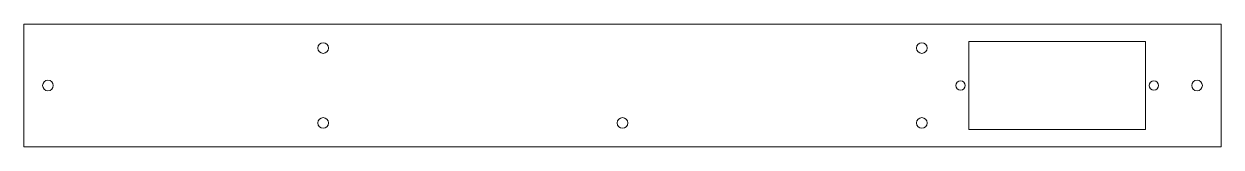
# Model space of a CAD drawing. Header units: millimetres. Extents: x 0 to 449, y 0 to 46.
import ezdxf

# ---------------------------------------------------------------- set-up
doc = ezdxf.new("R2010")
doc.units = ezdxf.units.MM

msp = doc.modelspace()

# ---------------------------------------------------------------- linework, layer by layer
at = {"color": 170, "linetype": 'Continuous', "lineweight": 15}
for p, q in [((0, 46), (0, 0)), ((449, 46), (0, 46)), ((449, 0), (449, 46)), ((420.71, 39.5), (354.41, 39.5)), ((354.41, 39.5), (354.41, 6.5)), ((420.71, 6.5), (420.71, 39.5)), ((354.41, 6.5), (420.71, 6.5)), ((0, 0), (449, 0))]:
    msp.add_line(p, q, dxfattribs=at)
for centre, radius in [((112.25, 37), 2), ((336.75, 37), 2), ((9, 23), 2), ((351.31, 23), 1.75), ((423.81, 23), 1.75), ((440, 23), 2), ((112.25, 9), 2), ((224.5, 9), 2), ((336.75, 9), 2)]:
    msp.add_circle(centre, radius, dxfattribs=at)

doc.saveas('drawing.dxf')
